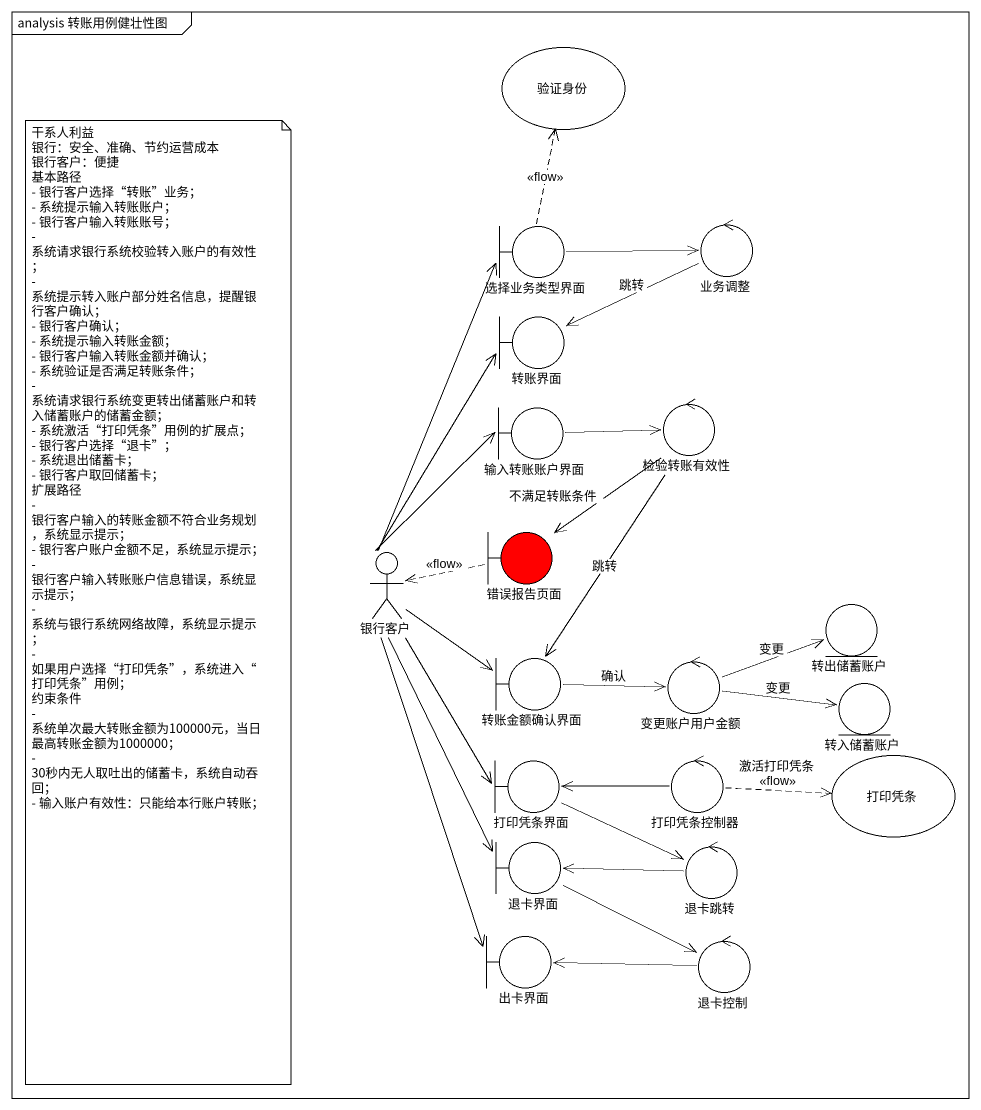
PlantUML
@startuml
mainframe analysis 转账用例健壮性图
usecase 验证身份
boundary 选择业务类型界面
control 业务调整
boundary 转账界面
control 检验转账有效性
boundary 输入转账账户界面
actor 银行客户
boundary 错误报告页面 #FF0000
entity 转出储蓄账户
boundary 转账金额确认界面
control 变更账户用户金额
entity 转入储蓄账户
boundary 打印凭条界面
control 打印凭条控制器
usecase 打印凭条
boundary 退卡界面
control 退卡跳转
boundary 出卡界面
control 退卡控制
选择业务类型界面 .up.> 验证身份 : <<flow>>
选择业务类型界面 -right-> 业务调整
业务调整 -left-> 转账界面 : 跳转
检验转账有效性 --> 错误报告页面 : 不满足转账条件
检验转账有效性 --> 转账金额确认界面 : 跳转
输入转账账户界面 -right-> 检验转账有效性
银行客户 -up-> 选择业务类型界面
银行客户 -up-> 转账界面
银行客户 -up-> 输入转账账户界面
银行客户 -right-> 转账金额确认界面
银行客户 --> 打印凭条界面
银行客户 --> 退卡界面
银行客户 --> 出卡界面
错误报告页面 .left.> 银行客户 : <<flow>>
转账金额确认界面 -right-> 变更账户用户金额 : 确认
变更账户用户金额 -right-> 转出储蓄账户 : 变更
变更账户用户金额 -right-> 转入储蓄账户 : 变更
打印凭条界面 -right-> 退卡跳转
打印凭条控制器 -left-> 打印凭条界面
打印凭条控制器 .right.> 打印凭条 : 激活打印凭条\n<<flow>>
退卡界面 -right-> 退卡控制
退卡跳转 -left-> 退卡界面
退卡控制 -left-> 出卡界面
note as N1
  干系人利益
  银行：安全、准确、节约运营成本
  银行客户：便捷
  基本路径
  - 银行客户选择“转账”业务；
  - 系统提示输入转账账户；
  - 银行客户输入转账账号；
  - 系统请求银行系统校验转入账户的有效性；
  - 系统提示转入账户部分姓名信息，提醒银行客户确认；
  - 银行客户确认；
  - 系统提示输入转账金额；
  - 银行客户输入转账金额并确认；
  - 系统验证是否满足转账条件；
  - 系统请求银行系统变更转出储蓄账户和转入储蓄账户的储蓄金额；
  - 系统激活“打印凭条”用例的扩展点；
  - 银行客户选择“退卡”；
  - 系统退出储蓄卡；
  - 银行客户取回储蓄卡；
  扩展路径
  - 银行客户输入的转账金额不符合业务规划，系统显示提示；
  - 银行客户账户金额不足，系统显示提示；
  - 银行客户输入转账账户信息错误，系统显示提示；
  - 系统与银行系统网络故障，系统显示提示；
  - 如果用户选择“打印凭条”，系统进入“打印凭条”用例；
  约束条件
  - 系统单次最大转账金额为100000元，当日最高转账金额为1000000；
  - 30秒内无人取吐出的储蓄卡，系统自动吞回；
  - 输入账户有效性：只能给本行账户转账；
end note
@enduml
